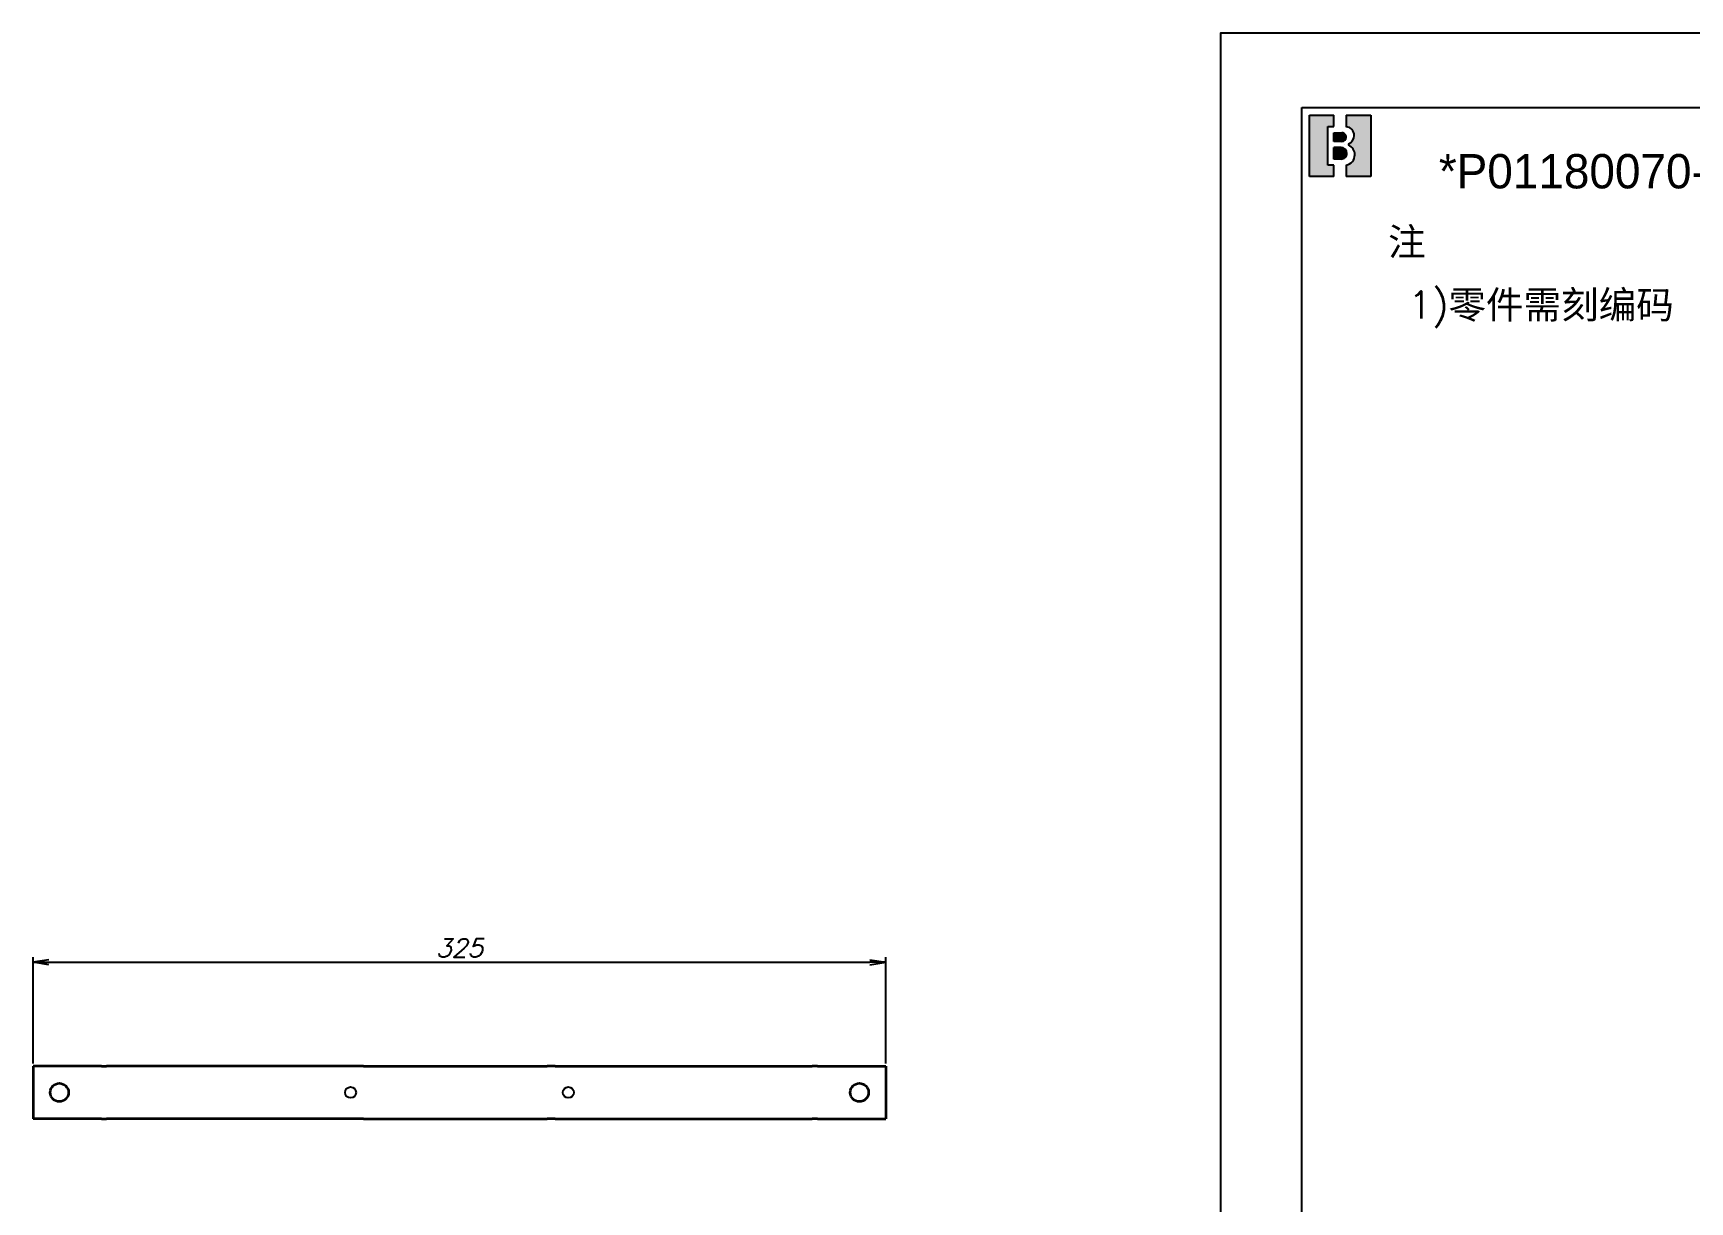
# Model space of a CAD drawing. Header units: inches. Extents: x 21 to 8642, y -3779 to 2137.
# Drawn here: x 98 to 730, y -2187 to -1742 of the extents above; entities that cross this region are included whole.
import ezdxf

# ---------------------------------------------------------------- set-up
doc = ezdxf.new("R2010")
doc.units = ezdxf.units.IN
doc.header["$MEASUREMENT"] = 0
doc.layers.add('title_frame', color=7, linetype='Continuous')
doc.layers.add('word_dim', color=253, linetype='Continuous')
doc.styles.add('DIM_FONT', font='romans.shx', dxfattribs={"oblique": 15})
doc.styles.get("Standard").update_dxf_attribs({"font": 'txt', "bigfont": 'gbcbig.shx'})
doc.dimstyles.new('SCALE-1-2$0', dxfattribs={"dimscale": 2, "dimtxt": 3.5, "dimasz": 3, "dimexe": 1, "dimexo": 0.5, "dimgap": 1, "dimtad": 3, "dimdec": 1, "dimdsep": 46, "dimtxsty": 'DIM_FONT', "dimblk1": 'OPEN', "dimblk2": 'OPEN', "dimsah": 1, "dimcen": 0, "dimclrd": 256, "dimclre": 256, "dimclrt": 7, "dimazin": 2, "dimtm": 1e-09, "dimtfac": 0.6, "dimtmove": 0, "dimatfit": 3, "dimldrblk": 'OPEN', "dimfxl": 1, "dimtolj": 2, "dimarcsym": 0})

# ---------------------------------------------------------------- blocks, each defined once
blk = doc.blocks.new('B機密ﾏｰｸ')
blk.add_hatch(color=1).paths.add_polyline_path([(0.3999999986702711, 0.8149999997779807), (0.3999999986702711, 0.9999999997779806), (-1.3297288e-09, 0.9999999997779806), (-1.3297288e-09, -2.220193e-10), (0.3999999986702711, -2.220193e-10), (0.3999999986702711, 0.1849999997779807), (0.2999999986702711, 0.1849999997779807), (0.2999999986702711, 0.8149999997779807)])
h = blk.add_hatch(color=1)
edge = h.paths.add_edge_path()
edge.add_line((0.5999999986702714, 0.9999999997779806), (0.5999999986702718, 0.8142220507965398))
edge.add_arc((0.5849999986702712, 0.6699999997779816), 0.1449999999999991, -5.115907697472721e-13, 84.06222754839428, ccw=False)
edge.add_arc((0.5849999986702707, 0.6699999997779802), 0.1449999999999993, -69.82872865353448, 1.1368683772161603e-13, ccw=False)
edge.add_line((0.6349999986702715, 0.5338934238898192), (0.6349999986702711, 0.5120827805020305))
edge.add_arc((0.5699999986702688, 0.3549999997779789), 0.1700000000000021, 3.979039320256561e-13, 67.5204943905955, ccw=False)
edge.add_arc((0.5699999986702724, 0.3549999997779802), 0.1699999999999993, -79.83575137827683, 0, ccw=False)
edge.add_line((0.5999999986702714, 0.1876679944711657), (0.5999999986702714, -2.220192918400699e-10))
edge.add_line((0.5999999986702714, -2.220193e-10), (0.9999999986702712, -2.220193e-10))
edge.add_line((0.9999999986702712, -2.220193e-10), (0.9999999986702712, 0.9999999997779806))
edge.add_line((0.9999999986702712, 0.9999999997779806), (0.5999999986702714, 0.9999999997779806))
h = blk.add_hatch(color=1)
edge = h.paths.add_edge_path()
edge.add_arc((0.5299999986702706, 0.6449999997779808), 0.07, 359.9999999999989, 450)
edge.add_line((0.5299999986702706, 0.7149999997779806), (0.3999999986702711, 0.7149999997779806))
edge.add_line((0.3999999986702711, 0.7149999997779806), (0.3999999986702711, 0.5749999997779809))
edge.add_line((0.3999999986702711, 0.5749999997779809), (0.5299999986702701, 0.5749999997779809))
edge.add_arc((0.5299999986702701, 0.6449999997779808), 0.07, 270, 359.9999999999999)
h = blk.add_hatch(color=1)
edge = h.paths.add_edge_path()
edge.add_arc((0.5149999986702705, 0.3799999997779802), 0.095, 1.018e-13, 90)
edge.add_line((0.5149999986702705, 0.4749999997779804), (0.3999999986702711, 0.4749999997779808))
edge.add_line((0.3999999986702711, 0.4749999997779808), (0.3999999986702711, 0.2849999997779809))
edge.add_line((0.3999999986702711, 0.2849999997779809), (0.5149999986702718, 0.2849999997779809))
edge.add_arc((0.5149999986702718, 0.379999999777981), 0.095, 270, 360.0000000000003)
at = {"color": 1}
for p, q in [((-1.3297288e-09, -2.220193e-10), (-1.3297288e-09, 0.9999999997779806)), ((-1.3297288e-09, 0.9999999997779806), (0.3999999986702711, 0.9999999997779806)), ((0.2999999986702711, 0.8149999997779807), (0.3999999986702711, 0.8149999997779807)), ((0.2999999986702711, 0.1849999997779807), (0.2999999986702711, 0.8149999997779807)), ((0.3999999986702711, 0.8149999997779807), (0.3999999986702711, 0.9999999997779806)), ((0.5999999986702714, 0.9999999997779806), (0.5999999986702718, 0.8142220507965398)), ((0.5999999986702714, 0.9999999997779806), (0.9999999986702712, 0.9999999997779806)), ((0.9999999986702712, 0.9999999997779806), (0.9999999986702712, -2.220193e-10)), ((0.3999999986702711, 0.7149999997779806), (0.5299999986702706, 0.7149999997779806)), ((0.3999999986702711, 0.5749999997779809), (0.3999999986702711, 0.7149999997779806)), ((0.5299999986702701, 0.5749999997779809), (0.3999999986702711, 0.5749999997779809)), ((0.5999999986702705, 0.6449999997779794), (0.59999999867027, 0.6449999997779803)), ((0.7299999986702704, 0.6699999997779807), (0.7299999986702704, 0.6699999997779802)), ((0.5149999986702705, 0.4749999997779804), (0.3999999986702711, 0.4749999997779808)), ((0.3999999986702711, 0.2849999997779809), (0.3999999986702711, 0.4749999997779808)), ((0.5149999986702718, 0.2849999997779809), (0.3999999986702711, 0.2849999997779809)), ((0.5699999986702711, 0.5249999997779802), (0.5699999986702716, 0.5249999997779807)), ((0.6099999986702707, 0.3799999997779806), (0.609999998670272, 0.3799999997779815)), ((0.6349999986702715, 0.5338934238898192), (0.6349999986702711, 0.5120827805020305)), ((0.739999998670271, 0.3549999997779802), (0.739999998670271, 0.3549999997779802)), ((0.3999999986702711, 0.1849999997779807), (0.2999999986702711, 0.1849999997779807)), ((0.3999999986702711, -2.220193e-10), (0.3999999986702711, 0.1849999997779807)), ((0.5999999986702714, 0.1876679944711657), (0.5999999986702714, -2.220193e-10)), ((0.3999999986702711, -2.220193e-10), (-1.3297288e-09, -2.220193e-10)), ((0.9999999986702712, -2.220193e-10), (0.5999999986702714, -2.220193e-10))]:
    blk.add_line(p, q, dxfattribs=at)
for centre, radius, start, end in [((0.5849999986702712, 0.6699999997779816), 0.1449999999999991, 359.9999999999995, 84.06222754839432), ((0.5299999986702706, 0.6449999997779808), 0.07, 359.9999999999989, 90), ((0.5299999986702701, 0.6449999997779808), 0.07, 270, 359.9999999999999), ((0.5849999986702707, 0.6699999997779802), 0.1449999999999993, 290.1712713464655, 1.781e-13), ((0.5149999986702705, 0.3799999997779802), 0.095, 1.018e-13, 90), ((0.5149999986702718, 0.379999999777981), 0.095, 270, 2.799e-13), ((0.5699999986702724, 0.3549999997779802), 0.1699999999999993, 280.1642486217232, 0), ((0.5699999986702688, 0.3549999997779789), 0.1700000000000021, 4.58e-13, 67.52049439059552)]:
    blk.add_arc(centre, radius, start, end, dxfattribs=at)
blk.add_attdef('B機密ﾏｰｸ', (-0.0857467348302255, 1.074949466596297), '', height=0.2)
blk = doc.blocks.new('_Open')
at = {"color": 0, "lineweight": -2}
for p, q in [((-1, 0.1666666666666667), (0, 0)), ((-1, -0.1666666666666667), (0, 0)), ((0, 0), (-1, 0))]:
    blk.add_line(p, q, dxfattribs=at)
blk = doc.blocks.new('*D374')
at = {"lineweight": -2, "transparency": 16777216}
for p, q in [((97.96718980968944, -2134.722714662141), (97.96718980968944, -2094.104229928511)), ((103.9671898096894, -2096.104229928511), (416.9671287745333, -2096.104229928511)), ((422.9671287745333, -2134.722714662141), (422.9671287745333, -2094.104229928511))]:
    blk.add_line(p, q, dxfattribs=at)
at = {"layer": 'DEFPOINTS', "color": 0, "transparency": 16777216}
for p in [(422.9671287745333, -2096.104229928511), (97.96718980968944, -2135.722714662141), (422.9671287745333, -2135.722714662141)]:
    blk.add_point(p, dxfattribs=at)
at = {"lineweight": -2, "transparency": 16777216, "xscale": 6, "yscale": 6, "zscale": 6, "rotation": 180}
blk.add_blockref('_Open', (97.96718980968944, -2096.104229928511), dxfattribs=at)
at = {"lineweight": -2, "transparency": 16777216, "xscale": 6, "yscale": 6, "zscale": 6}
blk.add_blockref('_Open', (422.9671287745333, -2096.104229928511), dxfattribs=at)
at = {"color": 7, "transparency": 16777216, "insert": (260.4671592921113, -2090.604229928511), "char_height": 7, "attachment_point": 5, "style": 'DIM_FONT'}
blk.add_mtext('\\A2;325', dxfattribs=at)

msp = doc.modelspace()

# ---------------------------------------------------------------- linework, layer by layer
at = {"color": 7, "lineweight": 35}
for p, q in [((120.9671898096894, -2135.722714662141), (97.96718980968944, -2135.722714662141)), ((97.96718980968944, -2135.722714662141), (97.96718980968944, -2155.722714662141)), ((223.9671592921113, -2135.722714662141), (125.9671898096913, -2135.722714662141)), ((226.9671592921113, -2135.722714662141), (293.9671592921113, -2135.722714662141)), ((296.9671592921114, -2135.722714662141), (394.9671287745314, -2135.722714662141)), ((399.9671287745333, -2135.722714662141), (422.9671287745333, -2135.722714662141)), ((422.9671287745333, -2135.722714662141), (422.9671287745333, -2155.722714662141)), ((120.9671898096894, -2155.722714662141), (97.96718980968944, -2155.722714662141)), ((223.9671592921113, -2155.722714662141), (125.9671898096913, -2155.722714662141)), ((226.9671592921113, -2155.722714662141), (293.9671592921113, -2155.722714662141)), ((296.9671592921114, -2155.722714662141), (394.9671287745314, -2155.722714662141)), ((399.9671287745333, -2155.722714662141), (422.9671287745333, -2155.722714662141))]:
    msp.add_line(p, q, dxfattribs=at)
at = {"color": 7, "lineweight": 35, "ltscale": 0.125}
for p, q in [((122.9671898096894, -2135.722714662141), (120.9671898096894, -2135.722714662141)), ((223.9671592921113, -2135.722714662141), (226.9671592921114, -2135.722714662141)), ((296.9671592921114, -2135.722714662141), (293.9671592921113, -2135.722714662141)), ((397.9671287745333, -2135.722714662141), (399.9671287745333, -2135.722714662141)), ((122.9671898096894, -2155.722714662141), (120.9671898096894, -2155.722714662141)), ((223.9671592921113, -2155.722714662141), (226.9671592921114, -2155.722714662141)), ((296.9671592921114, -2155.722714662141), (293.9671592921113, -2155.722714662141)), ((397.9671287745333, -2155.722714662141), (399.9671287745333, -2155.722714662141))]:
    msp.add_line(p, q, dxfattribs=at)
at = {"color": 7, "lineweight": 35, "ltscale": 0.075}
for p, q in [((123.9671898096894, -2135.722714662141), (122.9671898096894, -2135.722714662141)), ((396.9671287745333, -2135.722714662141), (397.9671287745333, -2135.722714662141)), ((123.9671898096894, -2155.722714662141), (122.9671898096894, -2155.722714662141)), ((396.9671287745333, -2155.722714662141), (397.9671287745333, -2155.722714662141))]:
    msp.add_line(p, q, dxfattribs=at)
at = {"color": 7, "lineweight": 35, "ltscale": 0.05}
for p, q in [((123.9671898096894, -2135.722714662141), (125.9671898096894, -2135.722714662141)), ((396.9671287745333, -2135.722714662141), (394.9671287745333, -2135.722714662141)), ((123.9671898096894, -2155.722714662141), (125.9671898096894, -2155.722714662141)), ((396.9671287745333, -2155.722714662141), (394.9671287745333, -2155.722714662141))]:
    msp.add_line(p, q, dxfattribs=at)
at = {"color": 7, "lineweight": 35}
for centre in [(107.9671898096894, -2145.722714662141), (412.9671287745333, -2145.722714662141)]:
    msp.add_circle(centre, 3.499999999999996, dxfattribs=at)
for centre in [(218.9671592921113, -2145.722714662141), (301.9671592921114, -2145.722714662141)]:
    msp.add_circle(centre, 2.1)
at = {"layer": 'title_frame', "color": 4}
msp.add_lwpolyline([(1810.612055678877, -1741.91770408985), (550.6120556788774, -1741.91770408985), (550.6120556788774, -2632.91770408985), (1810.612055678877, -2632.91770408985)], close=True, dxfattribs=at)
at = {"layer": 'title_frame'}
msp.add_lwpolyline([(581.5870556788832, -1770.305204089849), (1779.637055678875, -1770.305204089849), (1779.637055678875, -2604.53020408985), (581.5870556788832, -2604.53020408985)], close=True, dxfattribs=at)

# ---------------------------------------------------------------- block references
at = {"layer": 'title_frame', "xscale": 23.33625000000393, "yscale": 23.33625000000029, "zscale": 23.3362500000012}
msp.add_blockref('B機密ﾏｰｸ', (584.5270557099102, -1796.581454084668), dxfattribs=at)

# ---------------------------------------------------------------- texts
at = {"ltscale": 2, "char_height": 10.5, "attachment_point": 1}
for s, insert, width in [('{\\fSimSun|b0|i0|c134|p2;\\C3;注}', (614.4869089880995, -1816.188129553808), 31.09407503499824), ('{\\Fromans,bigfont|c134;\\C3;1)\\fSimSun|b0|i0|c134|p2;零件需刻编码}', (622.1826735604081, -1840.211976070377), 290.7183979487818)]:
    msp.add_mtext(s, dxfattribs=dict(at, insert=insert, width=width))
at = {"layer": 'word_dim', "color": 3, "linetype": 'Continuous', "insert": (633.839881927739, -1788.011501140165), "char_height": 13.083, "width": 300, "attachment_point": 1}
msp.add_mtext('{\\f3 of 9 Barcode|b0|i0|c0|p82;*P01180070-\\f3 of 9 Barcode|b0|i0|c134|p82;01\\f3 of 9 Barcode|b0|i0|c0|p82;-0\\f3 of 9 Barcode|b0|i0|c134|p82;319}', dxfattribs=at)

# ---------------------------------------------------------------- dimensions: what is measured, and where the dimension line sits
dim = msp.add_linear_dim(base=(422.9671287745333, -2096.104229928511), p1=(97.96718980968944, -2135.722714662141), p2=(422.9671287745333, -2135.722714662141), dimstyle='SCALE-1-2$0')
dim.commit()
dim.dimension.update_dxf_attribs({"geometry": '*D374', "text_midpoint": (260.4671592921113, -2090.604229928511)})

doc.saveas('drawing.dxf')
